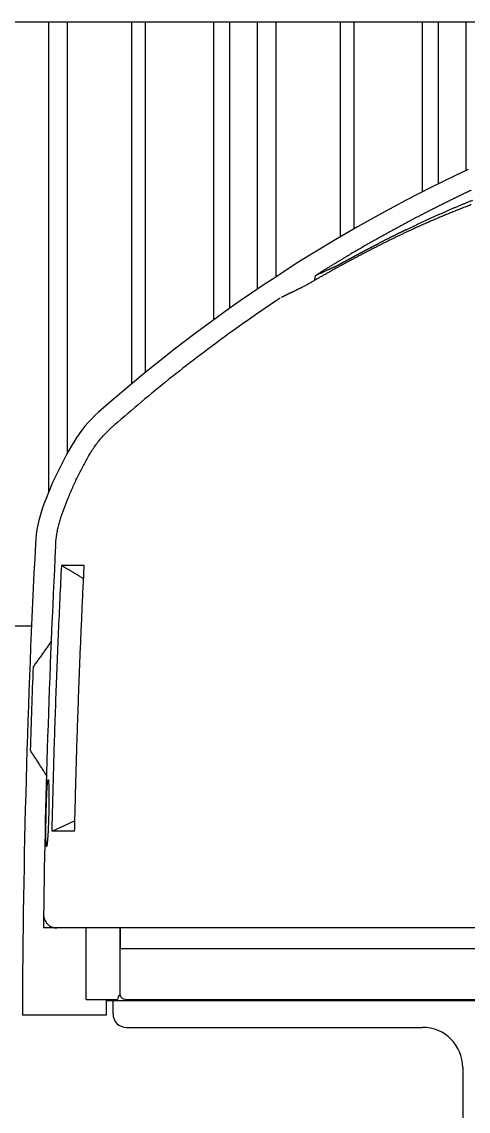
# Model space of a CAD drawing. Extents: x -121210 to 57230, y 84783 to 157800.
# Drawn here: x -101536 to -101178, y 147358 to 148231 of the extents above; entities that cross this region are included whole.
import ezdxf

# ---------------------------------------------------------------- set-up
doc = ezdxf.new("R2010")
doc.units = 0
doc.header["$MEASUREMENT"] = 0
doc.layers.get('0').update_dxf_attribs({"linetype": 'CONTINUOUS'})

# ---------------------------------------------------------------- blocks, each defined once
blk = doc.blocks.new('A$C09AE4EDA')
for p, q in [((3128.12, 2494.27), (6207.81, 2494.27)), ((3795.49, 2118.13), (3795.49, 2494.27)), ((3810.52, 2149.22), (3810.52, 2494.27)), ((3862.07, 2204.53), (3862.07, 2494.27)), ((3872.81, 2213.39), (3872.81, 2494.27)), ((3927.57, 2255.61), (3927.57, 2494.27)), ((3940.46, 2264.86), (3940.46, 2494.27)), ((3962.58, 2280.17), (3962.58, 2494.27)), ((3977.61, 2290.18), (3977.61, 2494.27)), ((4029.15, 2322.2), (4029.15, 2494.27)), ((4039.89, 2328.44), (4039.89, 2494.27)), ((4094.65, 2358.12), (4094.65, 2494.27)), ((4107.54, 2364.6), (4107.54, 2494.27)), ((4129.66, 2375.29), (4129.66, 2494.27)), ((4008.72, 2290.93), (4007.84, 2286.93)), ((3823.85, 2058.85), (3805.51, 2058.85)), ((3128.12, 2010.47), (3781.64, 2010.47)), ((3816.17, 1845.98), (3797.85, 1845.98)), ((5102.08, 1768.57), (3791.1, 1768.57)), ((3825.43, 1711.36), (3825.43, 1768.57)), ((3852.31, 1768.57), (3852.31, 1716.31)), ((3852.64, 1768.57), (3852.64, 1752.21)), ((3852.64, 1752.21), (4541.18, 1752.21)), ((3825.43, 1711.36), (3850.48, 1711.36)), ((3841.51, 1711.36), (3841.51, 1698.69)), ((3841.51, 1710.51), (4200.06, 1710.51)), ((3846.88, 1699.76), (3846.88, 1710.51)), ((3857.26, 1711.36), (4206.51, 1711.36)), ((3841.51, 1698.69), (3774.31, 1698.69)), ((3857.63, 1689.01), (4094.7, 1689.01)), ((4126.95, 1656.76), (4126.95, 1558.14))]:
    blk.add_line(p, q)
for points in [[(4081.49, 2327.68, -0.0001), (4083.78, 2328.79, -0.0001), (4086.06, 2329.88, -0.000101), (4088.37, 2330.99, -0.0001), (4090.67, 2332.08, -0.000102), (4093, 2333.18, -0.000101), (4095.31, 2334.26, -0.000101), (4097.62, 2335.33, -0.000101), (4099.93, 2336.4, -0.000101), (4102.25, 2337.46, -0.000101), (4104.57, 2338.51, -0.000101), (4106.89, 2339.56, -0.000824), (4109.22, 2340.6, -0.000833), (4111.55, 2341.63, -0.000843), (4113.88, 2342.65, -0.000873), (4116.22, 2343.67, -0.000857), (4118.56, 2344.68, -0.00085), (4120.9, 2345.67, -0.00087), (4123.25, 2346.67, -0.000897), (4125.6, 2347.65, -0.000893), (4127.93, 2348.61, -0.000101), (4130.28, 2349.58, -0.000811), (4132.64, 2350.54, -0.000102), (4135.02, 2351.5, -0.000809)], [(4133.74, 2359.42, 0.000038), (4132.87, 2359, 0.000038), (4131.99, 2358.58, 0.000038), (4131.11, 2358.17, 0.000038), (4130.24, 2357.75, 0.000038), (4129.36, 2357.33, 0.000038), (4128.49, 2356.91, 0.000038), (4127.61, 2356.49, 0.000038), (4126.74, 2356.07, 0.000038), (4125.87, 2355.64, 0.000038), (4124.99, 2355.22, 0.000038), (4124.12, 2354.8, 0.000038), (4123.25, 2354.38, 0.000038), (4122.37, 2353.95, 0.000038), (4121.5, 2353.53, 0.000038), (4120.63, 2353.1, 0.000038), (4119.76, 2352.67, 0.000038), (4118.89, 2352.25, 0.000038), (4118.01, 2351.82, 0.000038), (4117.14, 2351.39, 0.000038), (4116.27, 2350.96, 0.000038), (4115.4, 2350.53, 0.000038), (4114.53, 2350.1, 0.000038), (4113.66, 2349.67, 0.000038), (4112.8, 2349.24, 0.000038), (4111.93, 2348.81, 0.000039), (4111.03, 2348.36, 0.000038), (4110.17, 2347.93, 0.000038), (4109.3, 2347.49, 0.000038), (4108.43, 2347.06, 0.000038), (4107.56, 2346.62, 0.000038), (4106.7, 2346.18, 0.000038), (4105.83, 2345.75, 0.000038), (4104.97, 2345.31, 0.000038), (4104.1, 2344.87, 0.000038), (4103.24, 2344.43, 0.000038), (4102.37, 2343.99, 0.000038), (4101.51, 2343.55, 0.000038), (4100.64, 2343.11, 0.000038), (4099.78, 2342.66, 0.000038), (4098.91, 2342.22, 0.000038), (4098.05, 2341.78, 0.000038), (4097.19, 2341.33, 0.000038), (4096.32, 2340.89, 0.000038), (4095.46, 2340.44, 0.000038), (4094.6, 2339.99, 0.000038), (4093.74, 2339.55, 0.000038), (4092.88, 2339.1, 0.000038), (4092.02, 2338.65, 0.000038), (4091.15, 2338.2)], [(4133.76, 2347.83, 0.000075), (4132.02, 2347.15, 0.000075), (4130.26, 2346.47, 0.000075), (4128.52, 2345.79, 0.000075), (4126.78, 2345.11, 0.000075), (4125.04, 2344.42, 0.000075), (4123.3, 2343.73, 0.000074), (4121.57, 2343.04, 0.000075), (4119.84, 2342.34, 0.000075), (4118.1, 2341.63, 0.000075), (4116.37, 2340.92, 0.000075), (4114.64, 2340.21, 0.000075), (4112.91, 2339.5, 0.000075), (4111.19, 2338.78, 0.000075), (4109.46, 2338.05, 0.000075), (4107.74, 2337.33, 0.000074), (4106.02, 2336.59, 0.000074), (4104.3, 2335.86, 0.000074), (4102.58, 2335.12, 0.000074), (4100.86, 2334.37, 0.000074), (4099.15, 2333.63, 0.000074), (4097.43, 2332.87, 0.000074), (4095.72, 2332.12, 0.000074), (4094.01, 2331.36, 0.000074), (4092.3, 2330.59, 0.000074), (4090.6, 2329.83, 0.000074), (4088.89, 2329.05, 0.000074), (4087.19, 2328.28)], [(4091.15, 2338.2, 0.000909), (4087.22, 2336.14, 0.000895), (4083.3, 2334.06, 0.000902), (4079.39, 2331.97, 0.000906), (4075.48, 2329.87, 0.000901), (4071.59, 2327.75, 0.000898), (4067.7, 2325.62, 0.000905), (4063.81, 2323.47, 0.000904), (4059.94, 2321.31, 0.000897), (4056.07, 2319.14, 0.000898), (4052.21, 2316.95, 0.0009), (4048.36, 2314.75, 0.000896), (4044.52, 2312.53, 0.000906), (4040.68, 2310.3, 0.0009), (4036.85, 2308.06, 0.000894), (4033.04, 2305.8)], [(4087.19, 2328.28, 0.000945), (4084.75, 2327.15, 0.000941), (4082.31, 2326.02, 0.000937), (4079.87, 2324.88, 0.000922), (4077.44, 2323.73, 0.000904), (4075.02, 2322.56, 0.000886), (4072.59, 2321.4, 0.000857), (4070.18, 2320.22, 0.000838), (4067.76, 2319.03, 0.00082), (4065.35, 2317.84, 0.000794), (4062.94, 2316.64, 0.000755), (4060.54, 2315.43, 0.000106), (4058.14, 2314.21, 0.000106), (4055.75, 2312.99, 0.000105), (4053.35, 2311.76, 0.000105), (4050.96, 2310.52, 0.000105), (4048.58, 2309.28, 0.000105), (4046.19, 2308.04, 0.000105), (4043.81, 2306.78, 0.000105), (4041.44, 2305.53, 0.000105), (4039.06, 2304.26, 0.000105), (4036.69, 2302.99, 0.000105), (4034.32, 2301.72, 0.000105), (4031.96, 2300.44, 0.000105), (4029.6, 2299.15, 0.000105), (4027.24, 2297.86, 0.000105), (4024.88, 2296.56, 0.000105), (4022.53, 2295.25, 0.000105), (4020.18, 2293.94, 0.000105), (4017.83, 2292.62, 0.000105), (4015.49, 2291.3, 0.000105), (4013.15, 2289.97, 0.000104), (4010.82, 2288.64, 0.000104), (4008.49, 2287.3, 0.000104), (4006.16, 2285.96, -0.001029), (4003.83, 2284.61, -0.00197), (4001.49, 2283.28, -0.005012), (3999.13, 2281.98, -0.029645), (3996.71, 2280.82)], [(4081.49, 2327.68, 0.000025), (4080.92, 2327.4, 0.000025), (4080.36, 2327.13, 0.000025), (4079.79, 2326.85, 0.000025), (4079.23, 2326.58, 0.000025), (4078.66, 2326.3, 0.000025), (4078.1, 2326.02, 0.000025), (4077.53, 2325.75, 0.000025), (4076.97, 2325.47, 0.000025), (4076.4, 2325.19, 0.000025), (4075.84, 2324.92, 0.000025), (4075.27, 2324.64, 0.000025), (4074.71, 2324.36, 0.000025), (4074.15, 2324.08, 0.000025), (4073.58, 2323.81, 0.000025), (4073.02, 2323.53, 0.000025), (4072.45, 2323.25, 0.000025), (4071.89, 2322.97, 0.000025), (4071.33, 2322.69, 0.000025), (4070.77, 2322.41, 0.000025), (4070.2, 2322.13, 0.000025), (4069.64, 2321.85, 0.000025), (4069.08, 2321.57, 0.000026), (4068.49, 2321.27, 0.000025), (4067.93, 2320.99, 0.000025), (4067.37, 2320.71, 0.000025), (4066.81, 2320.43, 0.000025), (4066.24, 2320.15, 0.000025), (4065.68, 2319.86, 0.000025), (4065.12, 2319.58, 0.000025), (4064.56, 2319.3, 0.000025), (4064, 2319.01, 0.000026), (4063.42, 2318.72, 0.000025), (4062.86, 2318.43, 0.000025), (4062.3, 2318.15, 0.000024), (4061.74, 2317.87, 0.000025), (4061.18, 2317.58, 0.000024), (4060.64, 2317.3, 0.000024), (4060.1, 2317.03)], [(4019.15, 2295.78, -0.000019), (4019.58, 2295.97, -0.000019), (4020.01, 2296.16, -0.000019), (4020.44, 2296.35, -0.000019), (4020.86, 2296.54, -0.000019), (4021.29, 2296.73, -0.000019), (4021.71, 2296.92, -0.000019), (4022.14, 2297.11, -0.00002), (4022.58, 2297.32, -0.000019), (4023.01, 2297.52, -0.000017), (4023.41, 2297.69, -0.000019), (4023.85, 2297.87, -0.00002), (4024.31, 2298.05, -0.000019), (4024.75, 2298.24, -0.000019), (4025.17, 2298.44, -0.000018), (4025.59, 2298.65, -0.000019), (4026.01, 2298.87, -0.000018), (4026.42, 2299.08, -0.000018), (4026.84, 2299.3, -0.000018), (4027.24, 2299.52, -0.000018), (4027.65, 2299.74, -0.000018), (4028.06, 2299.96, -0.000018), (4028.45, 2300.18, -0.000018), (4028.86, 2300.4, -0.000018), (4029.27, 2300.63, -0.000018), (4029.68, 2300.85, -0.000018), (4030.09, 2301.08, -0.000018), (4030.5, 2301.3, -0.000018), (4030.91, 2301.53, -0.000018), (4031.31, 2301.75, -0.000018), (4031.72, 2301.98, -0.000018), (4032.13, 2302.2, -0.000018), (4032.54, 2302.43, -0.000018), (4032.94, 2302.65, -0.000018), (4033.35, 2302.87, -0.000018), (4033.77, 2303.1, -0.000018), (4034.17, 2303.32, -0.000018), (4034.58, 2303.55, -0.000018), (4034.99, 2303.77, -0.000018), (4035.4, 2303.99, -0.000018), (4035.81, 2304.21, -0.000018), (4036.22, 2304.44, -0.000018), (4036.63, 2304.66, -0.000018), (4037.04, 2304.88, -0.000018), (4037.45, 2305.1, -0.000018), (4037.86, 2305.33, -0.000018), (4038.27, 2305.55, -0.000018), (4038.68, 2305.77, -0.000018), (4039.09, 2305.99, -0.000018), (4039.5, 2306.21, -0.000018), (4039.91, 2306.43, -0.000018), (4040.32, 2306.65, -0.000018), (4040.73, 2306.88, -0.000018), (4041.14, 2307.1, -0.000018), (4041.55, 2307.32, -0.000018), (4041.97, 2307.54, -0.000018), (4042.38, 2307.76, -0.000018), (4042.79, 2307.98, -0.000018), (4043.2, 2308.2, -0.000018), (4043.61, 2308.41, -0.000018), (4044.02, 2308.63, -0.000018), (4044.43, 2308.85, -0.000018), (4044.84, 2309.07, -0.000018), (4045.26, 2309.29, -0.000018), (4045.67, 2309.51, -0.000018), (4046.08, 2309.73, -0.000018), (4046.49, 2309.95, -0.000018), (4046.9, 2310.16, -0.000018), (4047.32, 2310.38, -0.000018), (4047.73, 2310.6, -0.000018), (4048.14, 2310.82, -0.000018), (4048.55, 2311.03, -0.000018), (4048.97, 2311.25, -0.000018), (4049.38, 2311.47, -0.000018), (4049.79, 2311.69, -0.000018), (4050.2, 2311.9, -0.000018), (4050.62, 2312.12, -0.000018), (4051.03, 2312.33, -0.000018), (4051.44, 2312.55, -0.000018), (4051.86, 2312.77, -0.000018), (4052.27, 2312.98, -0.000018), (4052.68, 2313.2, -0.000018), (4053.1, 2313.41, -0.000018), (4053.51, 2313.63, -0.000018), (4053.92, 2313.84, -0.000018), (4054.34, 2314.06, -0.000018), (4054.75, 2314.27, -0.000018), (4055.16, 2314.49, -0.000018), (4055.58, 2314.7, -0.000018), (4055.99, 2314.92, -0.000018), (4056.41, 2315.13, -0.000018), (4056.82, 2315.34, -0.000018), (4057.24, 2315.56, -0.000018), (4057.65, 2315.77, -0.000018), (4058.06, 2315.98, -0.000018), (4058.48, 2316.2, -0.000018), (4058.89, 2316.41, -0.000018), (4059.31, 2316.62, -0.000018), (4059.72, 2316.84, -0.000017), (4060.1, 2317.03)], [(4008.72, 2290.93, -0.010549), (4009.74, 2291.59, -0.000047), (4010.79, 2292.25, -0.000047), (4011.84, 2292.91, -0.000047), (4012.89, 2293.57, -0.000047), (4013.95, 2294.22, -0.000047), (4015, 2294.88, -0.000047), (4016.06, 2295.53, -0.000048), (4017.11, 2296.18, -0.000048), (4018.17, 2296.83, -0.000048), (4019.23, 2297.48, -0.000048), (4020.28, 2298.12, -0.000048), (4021.34, 2298.77, -0.000048), (4022.4, 2299.41, -0.000048), (4023.46, 2300.06, -0.000048), (4024.52, 2300.7, -0.000048), (4025.58, 2301.34, -0.000048), (4026.65, 2301.98, -0.000048), (4027.71, 2302.62, -0.000048), (4028.77, 2303.26, -0.000048), (4029.84, 2303.9, -0.000048), (4030.9, 2304.53, -0.000048), (4031.97, 2305.17, -0.000048), (4033.04, 2305.8)], [(4010.53, 2291.84, -0.000047), (4011.6, 2292.35, -0.000047), (4012.68, 2292.85, -0.000047), (4013.75, 2293.34, -0.000047), (4014.83, 2293.83, -0.000047), (4015.91, 2294.32, -0.000047), (4016.99, 2294.81, -0.000047), (4018.07, 2295.3, -0.000047), (4019.15, 2295.78)], [(4008.72, 2290.93, -0.000016), (4009.08, 2291.12, -0.000016), (4009.44, 2291.3, -0.000016), (4009.8, 2291.48, -0.000016), (4010.17, 2291.66, -0.000016), (4010.53, 2291.84)], [(3994.94, 2279.98, 0.000025), (3994.39, 2279.72, 0.000025), (3993.83, 2279.45, 0.000025), (3993.27, 2279.19, 0.000025), (3992.72, 2278.92, 0.000025), (3992.16, 2278.66, 0.000025), (3991.6, 2278.39, 0.000025), (3991.05, 2278.13, 0.000025), (3990.49, 2277.86, 0.000025), (3989.94, 2277.6, 0.000025), (3989.38, 2277.33, 0.000024), (3988.83, 2277.07, 0.000025), (3988.28, 2276.8, 0.000025), (3987.72, 2276.53, 0.000025), (3987.17, 2276.26, 0.000024), (3986.61, 2275.99, 0.000024), (3986.06, 2275.72, 0.000024), (3985.51, 2275.45, 0.000024), (3984.95, 2275.18, 0.000024), (3984.4, 2274.9, 0.000024), (3983.85, 2274.63, 0.000024), (3983.3, 2274.35, 0.000024), (3982.76, 2274.06, 0.000024), (3982.21, 2273.78, 0.000024), (3981.66, 2273.48)], [(3995.2, 2280.1, 0.000002), (3995.14, 2280.08), (3995.14, 2280.08), (3995.14, 2280.08), (3995.14, 2280.08), (3995.14, 2280.08), (3995.14, 2280.08), (3995.14, 2280.08), (3995.14, 2280.08)], [(3996.71, 2280.82, 0.000008), (3996.52, 2280.73, 0.000008), (3996.33, 2280.65, 0.000008), (3996.14, 2280.56, 0.000008), (3995.95, 2280.47, 0.000008), (3995.77, 2280.38, 0.000008), (3995.58, 2280.29, 0.000008), (3995.39, 2280.2, 0.000009), (3995.2, 2280.1)], [(3980.61, 2272.86, 0.011537), (3934, 2240.35, 0.011548), (3888.94, 2205.73, 0.011537), (3845.53, 2169.06)], [(3828.14, 2147.81, -0.013346), (3830.55, 2151.72, -0.01339), (3833.17, 2155.5, -0.01333), (3835.98, 2159.13, -0.013344), (3838.99, 2162.61, -0.013385), (3842.17, 2165.92, -0.013335), (3845.53, 2169.05)], [(3805.43, 2098.05, -0.008166), (3808.53, 2106.64, -0.008163), (3811.91, 2115.12, -0.008162), (3815.57, 2123.49, -0.008166), (3819.49, 2131.73, -0.008161), (3823.68, 2139.84, -0.008176), (3828.14, 2147.81)], [(3800.91, 2074.59, -0.011623), (3801.2, 2078.57, -0.011572), (3801.69, 2082.54, -0.01163), (3802.35, 2086.48, -0.011636), (3803.2, 2090.38, -0.011559), (3804.23, 2094.24, -0.011626), (3805.43, 2098.05)], [(3800.91, 2074.59, 0.004837), (3794.52, 1921.63, 0.004837), (3791.1, 1768.57)], [(3805.51, 2058.85, 0.000842), (3804.24, 2032.25, 0.00084), (3803.06, 2005.65, 0.000843), (3801.96, 1979.05, 0.000844), (3800.96, 1952.44, 0.000839), (3800.05, 1925.83, 0.000842), (3799.23, 1899.21, 0.000842), (3798.49, 1872.6, 0.000841), (3797.85, 1845.98)], [(3823.33, 2048.19, 0.001295), (3821.12, 2049.56, 0.001254), (3818.91, 2050.92, 0.001256), (3816.69, 2052.27, 0.001247), (3814.47, 2053.61, 0.001208), (3812.24, 2054.93, 0.001195), (3810, 2056.25, 0.001173), (3807.76, 2057.56, 0.001139), (3805.51, 2058.85)], [(3816.17, 1845.98, -0.000303), (3816.39, 1855.24, -0.000283), (3816.61, 1864.5, -0.000294), (3816.85, 1873.75, -0.000292), (3817.1, 1883.01, -0.000291), (3817.35, 1892.27, -0.000296), (3817.62, 1901.53, -0.000286), (3817.9, 1910.79, -0.000297), (3818.19, 1920.04, -0.000303), (3818.49, 1929.3, -0.000292), (3818.8, 1938.56, -0.000285), (3819.13, 1947.81, -0.000297), (3819.46, 1957.07, -0.000294), (3819.8, 1966.32, -0.000294), (3820.16, 1975.58, -0.000278), (3820.53, 1984.83, -0.000314), (3820.9, 1994.09, -0.000287), (3821.29, 2003.34, -0.000288), (3821.69, 2012.59, -0.000292), (3822.1, 2021.84, -0.00028), (3822.52, 2031.1, -0.000309), (3822.95, 2040.35, -0.000296), (3823.39, 2049.6, -0.000294), (3823.85, 2058.85)], [(3797.34, 1998.11, -0.023498), (3796.46, 1996.73, 0.000053), (3795.51, 1995.35, 0.000053), (3794.56, 1993.99, 0.000053), (3793.6, 1992.62, 0.000053), (3792.64, 1991.26, 0.000053), (3791.67, 1989.9, 0.000054), (3790.7, 1988.53, 0.000054), (3789.74, 1987.17, 0.000054), (3788.76, 1985.82, 0.000054), (3787.79, 1984.46, 0.000054), (3786.82, 1983.1, 0.000054), (3785.84, 1981.75, 0.000054), (3784.86, 1980.39, 0.000054), (3783.89, 1979.04, 0.000054), (3782.9, 1977.68)], [(3782.9, 1977.68, 0.001051), (3781.67, 1944.35, 0.001053), (3780.58, 1911.02)], [(3793.59, 1890.59, 0.023655), (3792.8, 1891.98, 0.002068), (3791.95, 1893.35, 0.000023), (3791.1, 1894.69, 0.000023), (3790.24, 1896.06, 0.000023), (3789.37, 1897.42, 0.000023), (3788.5, 1898.79, 0.000024), (3787.63, 1900.15, 0.000024), (3786.76, 1901.51, 0.000024), (3785.88, 1902.87, 0.000024), (3785.01, 1904.22, 0.000024), (3784.13, 1905.58, 0.000024), (3783.25, 1906.93, 0.000024), (3782.36, 1908.29, 0.000024), (3781.48, 1909.64, 0.000025), (3780.58, 1911.02)], [(3793.7, 1833.74, -0.165247), (3793.42, 1834.7, -0.01112), (3793.33, 1835.78, -0.005006), (3793.28, 1836.86, -0.000009), (3793.24, 1837.95, -0.00001), (3793.21, 1839.03, -0.00001), (3793.19, 1840.12, -0.000011), (3793.18, 1841.22, -0.00001), (3793.17, 1842.31, -0.000011), (3793.16, 1843.39, -0.000011), (3793.16, 1844.48, -0.000011), (3793.16, 1845.56, -0.000011), (3793.16, 1846.67, -0.000011), (3793.17, 1847.76, -0.000011), (3793.18, 1848.84, -0.000011), (3793.19, 1849.93, -0.000011), (3793.2, 1851.01, -0.000011), (3793.21, 1852.1, -0.000012), (3793.23, 1853.18, -0.000012), (3793.24, 1854.26, -0.000012), (3793.26, 1855.35, -0.000012), (3793.28, 1856.43, -0.000012), (3793.3, 1857.52, -0.000012), (3793.32, 1858.6, -0.000012), (3793.35, 1859.69, -0.000012), (3793.37, 1860.77, -0.000012), (3793.4, 1861.86, -0.000012), (3793.43, 1862.94, -0.000012), (3793.46, 1864.03, -0.000012), (3793.49, 1865.11, -0.000012), (3793.52, 1866.19, -0.000012), (3793.55, 1867.28, -0.000012), (3793.59, 1868.36, -0.000012), (3793.63, 1869.45, -0.000012), (3793.66, 1870.53, -0.000013), (3793.71, 1871.62, -0.000013), (3793.75, 1872.7, -0.000013), (3793.79, 1873.78, -0.000013), (3793.84, 1874.87, -0.000013), (3793.89, 1875.95, -0.000013), (3793.94, 1877.03, -0.000013), (3793.99, 1878.12, -0.000013), (3794.05, 1879.2, -0.000013), (3794.12, 1880.28, -0.000014), (3794.18, 1881.37, -0.000014), (3794.26, 1882.45, -0.000014), (3794.34, 1883.53, -0.000015), (3794.44, 1884.61, -0.00671), (3794.56, 1885.69, -0.019572), (3794.72, 1886.76, -2.517977), (3795.12, 1886.74, -0.019511), (3795.25, 1885.67, -0.006502), (3795.33, 1884.58, 0.000008), (3795.39, 1883.5, 0.000009), (3795.43, 1882.41, 0.000009), (3795.47, 1881.33, 0.00001), (3795.5, 1880.24, 0.00001), (3795.52, 1879.15, 0.00001), (3795.54, 1878.07, 0.00001), (3795.55, 1876.98, 0.00001), (3795.56, 1875.9, 0.00001), (3795.57, 1874.82, 0.000011), (3795.57, 1873.71, 0.000011), (3795.57, 1872.59, 0.000011), (3795.57, 1871.51, 0.000011), (3795.57, 1870.42, 0.000011), (3795.56, 1869.34, 0.000011), (3795.55, 1868.25, 0.000011), (3795.54, 1867.17, 0.000011), (3795.53, 1866.08, 0.000011), (3795.51, 1865, 0.000012), (3795.49, 1863.92, 0.000012), (3795.47, 1862.83, 0.000012), (3795.45, 1861.72, 0.000012), (3795.42, 1860.64, 0.000012), (3795.4, 1859.55, 0.000012), (3795.37, 1858.47, 0.000012), (3795.34, 1857.38, 0.000012), (3795.31, 1856.3, 0.000013), (3795.27, 1855.19, 0.000013), (3795.23, 1854.08, 0.000013), (3795.2, 1852.99, 0.000013), (3795.15, 1851.91, 0.000013), (3795.11, 1850.82, 0.000013), (3795.07, 1849.74, 0.000013), (3795.02, 1848.65, 0.000013), (3794.97, 1847.56, 0.000013), (3794.91, 1846.47, 0.000013), (3794.86, 1845.39, 0.000013), (3794.8, 1844.31, 0.000014), (3794.73, 1843.22, 0.000014), (3794.66, 1842.14, 0.000014), (3794.59, 1841.06, 0.000014), (3794.51, 1839.98, 0.000015), (3794.43, 1838.89, 0.000015), (3794.34, 1837.81, 0.000015), (3794.23, 1836.73, -0.005256), (3794.11, 1835.66, -0.012483), (3793.95, 1834.58, -0.095945), (3793.7, 1833.74)], [(3816.37, 1854.42, 0.000109), (3814.07, 1853.34, 0.00011), (3811.76, 1852.28, 0.00011), (3809.45, 1851.21, 0.00011), (3807.14, 1850.16, 0.00011), (3804.82, 1849.1, 0.00011), (3802.5, 1848.06, 0.00011), (3800.18, 1847.02, 0.00011), (3797.85, 1845.98)], [(3791.25, 1779.47, 0.049243), (3791.43, 1777.35, 0.050236), (3792.02, 1775.31, 0.049182), (3793, 1773.42, 0.049621), (3794.34, 1771.77, 0.049768), (3795.98, 1770.41, 0.04918), (3797.85, 1769.4, 0.050078), (3799.88, 1768.78, 0.049247), (3802, 1768.57)]]:
    blk.add_lwpolyline(points, format="xyb")
for centre, radius, start, end in [((4661.28, 1247.14), 1247.14, 115.1482, 131.47686), ((3902.95, 2104.97), 102.17, 131.47686, 148.95971), ((4068.78, 2005.17), 295.72, 148.95971, 160.09858), ((3886.78, 2071.06), 102.15, 160.09858, 177.04985), ((11703.24, 1668.19), 7928.99, 177.04951, 179.77963), ((11703.24, 1668.19), 7928.99, 177.04951, 179.77963), ((11703.24, 1668.19), 7928.99, 177.04951, 179.77963), ((3857.26, 1757.16), 4.95, 179.99999, 201.09154), ((3854.78, 1711.36), 4.3, 122.27265, 180), ((3857.26, 1716.31), 4.95, 179.99999, 270), ((3857.63, 1699.76), 10.75, 179.99999, 270), ((4094.7, 1656.76), 32.25, 0, 90)]:
    blk.add_arc(centre, radius, start, end)

msp = doc.modelspace()

# ---------------------------------------------------------------- block references
msp.add_blockref('A$C09AE4EDA', (-105309.79, 145736.59))

doc.saveas('drawing.dxf')
